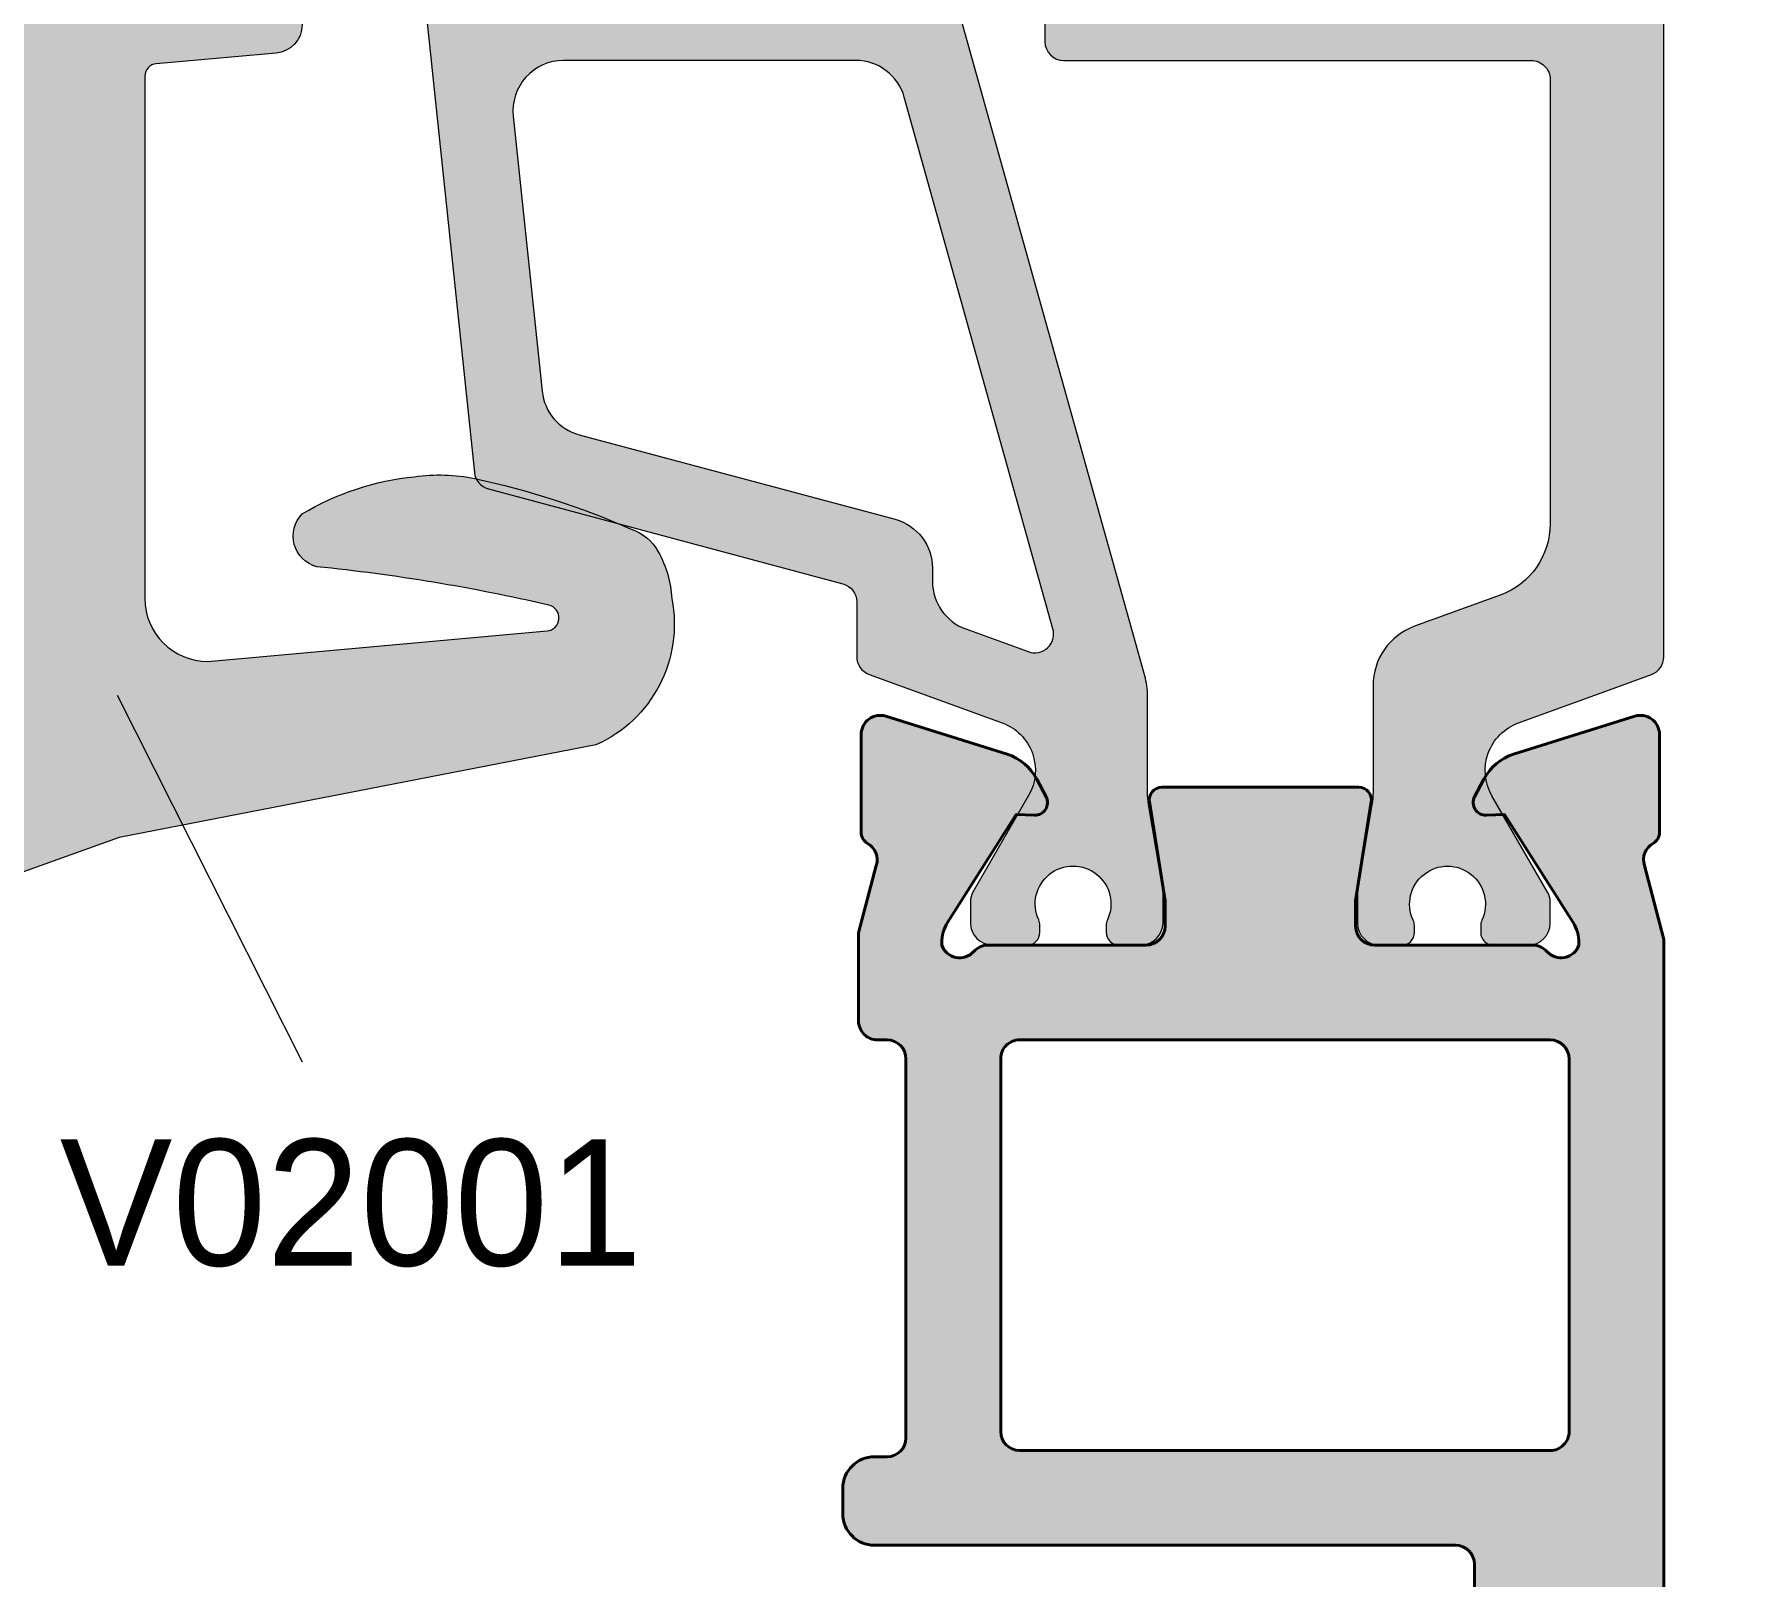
# Model space of a CAD drawing. Header units: millimetres. Extents: x -8 to 2550, y -393 to 1062.
# Drawn here: x 631.7 to 658.75, y 105.81 to 130.23 of the extents above; entities that cross this region are included whole.
import ezdxf

# ---------------------------------------------------------------- set-up
doc = ezdxf.new("R2010")
doc.units = ezdxf.units.MM
doc.header["$LTSCALE"] = 0.25
doc.header["$MEASUREMENT"] = 0
for name, color, linetype, lineweight in [('01_Aluminum', 4, 'Continuous', 40), ('01_Dimension', 251, 'Continuous', 9), ('01_Fill Polyamide', 10, 'Continuous', 0), ('01_Plastic', 3, 'Continuous', 20), ('01_Polyamide', 201, 'Continuous', 20), ('01_Text', 40, 'Continuous', 25), ('01_Thin line', 8, 'Continuous', 9)]:
    doc.layers.add(name, color=color, linetype=linetype, lineweight=lineweight)
doc.layers.add('01_Fill 2°material', color=7, linetype='Continuous', lineweight=0, true_color=0xbfbfbf)
doc.layers.add('01_Fill Aluminum', color=7, linetype='Continuous', lineweight=0, true_color=0xdcdcdc)
doc.styles.add('Aluk Text', font='GOTHIC.TTF')

# ---------------------------------------------------------------- blocks, each defined once
blk = doc.blocks.new('u20131')
at = {"layer": '01_Fill Aluminum', "ltscale": 0.25}
h = blk.add_hatch(color=256, dxfattribs=at)
h.dxf.hatch_style = 1
edge = h.paths.add_edge_path()
edge.add_line((49.50000000000158, -66.49999999999999), (49.50000000000148, -62.80000000000155))
edge.add_arc((49.20000000000071, -62.80000000000122), 0.3000000000007645, 359.9999999999375, 449.9999999999105)
edge.add_line((49.20000000000118, -62.50000000000045), (47.70000000000118, -62.50000000000091))
edge.add_arc((47.70000000000211, -63.20000000000142), 0.7000000000005144, 90.0000000000756, 180.0000000000175)
edge.add_arc((47.30000000000224, -63.20000000000117), 0.3000000000006509, 180.0000000000896, 270.0000000000841)
edge.add_line((47.30000000000268, -63.50000000000182), (48.00000000000159, -63.50000000000182))
edge.add_arc((48.00000000000137, -63.80000000000177), 0.2999999999999474, 4.212097337585874e-11, 89.99999999995788, ccw=False)
edge.add_line((48.30000000000132, -63.80000000000155), (48.30000000000132, -65.00000000000182))
edge.add_arc((47.6000000000026, -65.00000000000202), 0.6999999999987168, -89.9999999999971, 1.63140612130519e-11, ccw=False)
edge.add_line((47.60000000000264, -65.70000000000073), (41.40000000000259, -65.70000000000164))
edge.add_arc((41.40000000000259, -65.00000000000182), 0.6999999999998181, 180, 270, ccw=False)
edge.add_line((40.70000000000277, -65.00000000000182), (40.70000000000277, -63.80000000000155))
edge.add_arc((41.00000000000251, -63.80000000000155), 0.2999999999997343, 90.00000000004479, 179.9999999999987, ccw=False)
edge.add_line((41.00000000000227, -63.50000000000182), (41.70000000000664, -63.50000000000182))
edge.add_arc((41.70000000000656, -63.20000000000088), 0.3000000000009422, 270.0000000000149, 360.0000000000285)
edge.add_arc((41.30000000000496, -63.20000000000437), 0.7000000000025466, 2.97772616576621e-10, 90.00000000029777)
edge.add_line((41.30000000000132, -62.50000000000182), (39.80000000000246, -62.49999999993997))
edge.add_arc((39.80000000000177, -62.79999999994084), 0.300000000000864, 89.99999999986973, 179.9999999998697)
edge.add_line((39.50000000000091, -62.79999999994016), (39.50000000000273, -65.20000000000027))
edge.add_arc((39.20000000000255, -65.20000000000027), 0.3000000000001819, -90, 0, ccw=False)
edge.add_line((39.20000000000255, -65.50000000000045), (35.00000000000398, -65.50000000000045))
edge.add_arc((35.00000000000398, -64.50000000000045), 1, 180.0000000000261, 270, ccw=False)
edge.add_line((34.00000000000398, -64.50000000000091), (33.99999999999739, -51.90980198741818))
edge.add_line((33.99999999999739, -51.90980198741818), (33.69139203840916, -50.73899324412969))
edge.add_arc((33.97766144264328, -50.64927240931782), 0.2999999999998253, 119.63265786339741, 197.4017206772055, ccw=False)
edge.add_arc((33.73044274897487, -50.21466578546065), 0.1999999999998197, 299.6326578633017, 360.4017206770998)
edge.add_line((33.93043783309406, -50.21326352725191), (33.93043783309406, -48.66216935369744))
edge.add_arc((33.63043783309428, -48.66216935369737), 0.299999999999784, 359.9999999999878, 467.4017206770303)
edge.add_line((33.5407169982833, -48.37589994946302), (31.62004823845359, -48.97786439965921))
edge.add_arc((31.85930379795042, -49.7412494776182), 0.8000000000003689, 107.4017206770764, 152.4017206770822)
edge.add_line((31.15032980411218, -49.37063394089364), (31.00340053118464, -49.65170427690828))
edge.add_arc((31.18064402964402, -49.74435816108948), 0.1999999999999596, 152.4017206770416, 272.4017206771103)
edge.add_line((31.18902516141372, -49.94418247550152), (31.47744671570456, -49.93208535379313))
edge.add_line((31.47744671570456, -49.93208535379313), (32.56150992558617, -51.6401822501789))
edge.add_arc((32.05492282551658, -51.9616935408723), 0.6000000000002071, 1.48929757415317e-11, 32.4017206771191, ccw=False)
edge.add_line((32.65492282551679, -51.96169354087215), (32.65492282551679, -51.9999753219854))
edge.add_arc((32.37208011304225, -51.89997532198547), 0.2999999999999026, 221.8134766461749, 340.52877936551687, ccw=False)
edge.add_arc((31.92488859143717, -52.30000000004324), 0.3000000000423317, 41.8134766644046, 90.00000001820196)
edge.add_line((31.92488859134187, -52.00000000000091), (29.41944940514281, -52.00000000000091))
edge.add_arc((29.41944940514281, -51.70000000000073), 0.3000000000001819, 180, 270, ccw=False)
edge.add_line((29.11944940514263, -51.70000000000073), (29.11944940514286, -51.30000000000109))
edge.add_line((29.11944940514286, -51.30000000000109), (29.36666771520709, -49.73324061033691))
edge.add_arc((29.16944940514295, -49.70000000000144), 0.2000000000000752, 350.4328706874221, 449.9999999999725)
edge.add_line((29.16944940514304, -49.50000000000136), (26.05215845721045, -49.50000000000136))
edge.add_arc((26.05215845721069, -49.70000000000137), 0.2000000000000028, 90.0000000000692, 189.5671293126019)
edge.add_line((25.85494014714664, -49.73324061033691), (26.10215845721086, -51.30000000000109))
edge.add_line((26.10215845721086, -51.30000000000109), (26.10215845721109, -51.70000000000073))
edge.add_arc((25.80215845721091, -51.70000000000073), 0.3000000000001819, -90, 0, ccw=False)
edge.add_line((25.80215845721091, -52.00000000000091), (23.29671927101163, -52.00000000000091))
edge.add_arc((23.29671927091633, -52.30000000004327), 0.3000000000423597, 89.9999999818001, 138.1865233355927)
edge.add_arc((22.84952774931124, -51.89997532198552), 0.2999999999998832, 199.4712206344759, 318.18652335383206, ccw=False)
edge.add_line((22.5666850368367, -51.9999753219854), (22.5666850368367, -51.96169354087215))
edge.add_arc((23.16668503683691, -51.9616935408723), 0.6000000000002075, 147.5982793228808, 179.9999999999851, ccw=False)
edge.add_line((22.66009793676733, -51.6401822501789), (23.74416114664893, -49.93208535379313))
edge.add_line((23.74416114664893, -49.93208535379313), (24.03258270093977, -49.94418247550152))
edge.add_arc((24.04096383270948, -49.74435816108948), 0.1999999999999583, 267.5982793228897, 387.5982793229584)
edge.add_line((24.21820733116886, -49.65170427690828), (24.07127805824121, -49.37063394089341))
edge.add_arc((23.36230406440323, -49.74124947761802), 0.8000000000001523, 27.59827932292998, 72.5982793229305)
edge.add_line((23.6015596238999, -48.97786439965921), (21.68089086407019, -48.37589994946302))
edge.add_arc((21.59117002925922, -48.66216935369737), 0.2999999999997834, 72.59827932296974, 180.0000000000122)
edge.add_line((21.29117002925943, -48.66216935369744), (21.29117002925943, -50.21326352725191))
edge.add_arc((21.49116511337857, -50.21466578546075), 0.1999999999997632, 179.5982793228717, 240.36734213667)
edge.add_arc((21.24394641971016, -50.64927240931789), 0.2999999999998601, -17.401720677189417, 60.36734213661879, ccw=False)
edge.add_line((21.53021582394433, -50.73899324412969), (21.2495056755115, -51.80396219186377))
edge.add_line((21.2495056755115, -51.80396219186377), (21.2495056755115, -53.20000000000118))
edge.add_arc((21.54950567551144, -53.20000000000097), 0.2999999999999439, 180.0000000000407, 270.0000000002626)
edge.add_line((21.54950567551282, -53.50000000000091), (21.70000000000118, -53.50000000000045))
edge.add_arc((21.70000000000084, -53.80000000000018), 0.2999999999997272, 0, 89.99999999993491, ccw=False)
edge.add_line((22.00000000000057, -53.80000000000018), (22.00000000000045, -59.80000000000018))
edge.add_arc((21.70000000000028, -59.80000000000019), 0.3000000000001748, -89.9999999999797, 1.4210854715202004e-12, ccw=False)
edge.add_line((21.70000000000039, -60.10000000000036), (21.50000000000114, -60.10000000000036))
edge.add_arc((21.50000000000128, -60.60000000000062), 0.5000000000002558, 90.00000000001629, 179.9999999999707)
edge.add_line((21.00000000000102, -60.60000000000036), (21.00000000000091, -61.00000000000045))
edge.add_arc((21.50000000000114, -61.00000000000023), 0.5000000000002274, 180.0000000000261, 270.000000000026)
edge.add_line((21.50000000000136, -61.50000000000045), (30.70000000000664, -61.50000000000045))
edge.add_arc((30.70000000000709, -61.80000000000042), 0.2999999999999616, 1.3159251466277055e-10, 90.00000000008549, ccw=False)
edge.add_line((31.00000000000705, -61.79999999999973), (31.00000000000705, -65.30000000000018))
edge.add_arc((30.70000000000675, -65.30000000000007), 0.3000000000003027, 269.99999999995794, 359.9999999999783, ccw=False)
edge.add_arc((30.70000000000658, -66.30000000000041), 0.7000000000000455, 90.00000000000465, 270.0000000000046)
edge.add_line((30.70000000000664, -67.00000000000045), (49.00000000000159, -67))
edge.add_arc((49.00000000000158, -66.5), 0.5, 270.0000000000008, 360.0000000000016)
edge = h.paths.add_edge_path(flags=16)
edge.add_arc((23.80000000000065, -53.80000000000065), 0.3000000000001961, 89.99999999987175, 179.9999999999104)
edge.add_line((23.50000000000045, -53.80000000000018), (23.50000000000045, -59.70000000000027))
edge.add_arc((23.800000000001, -59.69999999999992), 0.3000000000005407, 180.0000000000678, 270.0000000000617)
edge.add_line((23.80000000000132, -60.00000000000045), (32.20000000000095, -60))
edge.add_arc((32.20000000000057, -59.7000000000008), 0.2999999999992013, 270.0000000000733, 360.0000000001004)
edge.add_line((32.49999999999977, -59.70000000000027), (32.49999999999795, -53.80000000000109))
edge.add_arc((32.19999999999764, -53.80000000000122), 0.3000000000003098, 2.442665995361458e-11, 90.000000000019)
edge.add_line((32.19999999999754, -53.50000000000091), (23.80000000000132, -53.50000000000045))
at = {"layer": '01_Fill Polyamide', "ltscale": 0.25}
h = blk.add_hatch(color=256, dxfattribs=at)
h.dxf.hatch_style = 1
edge = h.paths.add_edge_path()
edge.add_line((31.09957682786921, -23.19999999999641), (31.09957682786876, -23.31180626853302))
edge.add_arc((31.29957682786519, -23.31180626853417), 0.1999999999964324, 179.9999999996692, 205.0078332356514)
edge.add_arc((30.57457682787085, -23.65000000000926), 0.6000000000040921, -205.0078332351735, 25.00783323574848, ccw=False)
edge.add_arc((29.84957682787434, -23.31180626854186), 0.1999999999951431, 334.9921667648828, 359.9999999998636)
edge.add_line((30.04957682786949, -23.31180626854234), (30.04957682786994, -23.19999999999823))
edge.add_arc((29.84957682787331, -23.19999999999777), 0.1999999999966349, 359.9999999998697, 450.0000000002606)
edge.add_line((29.8495768278724, -23.00000000000114), (29.49957682787021, -23.00000000000091))
edge.add_arc((29.49957682787063, -23.34999999999942), 0.3499999999985093, 90.00000000006865, 179.9999999999314)
edge.add_line((29.14957682787212, -23.349999999999), (29.14957682787212, -23.85499868546049))
edge.add_line((29.14957682787212, -23.85499868546049), (29.37866954041215, -25.22400275320706))
edge.add_arc((28.19512681857357, -25.42205988023484), 1.199999999993153, -3.439026841078885e-11, 9.49999999981128, ccw=False)
edge.add_line((29.39512681856672, -25.42205988023557), (29.39512681856672, -27.10724446369568))
edge.add_arc((30.39512681856673, -27.10724446369547), 1.000000000000011, 180.0000000000122, 250.0000000000099)
edge.add_line((30.05310667524122, -28.04693708448144), (31.4104241719873, -28.54096025174567))
edge.add_arc((30.99999999999651, -29.66859139668878), 1.200000000000006, 2.3874235921539366e-12, 70.00000000000091, ccw=False)
edge.add_line((32.19999999999652, -29.66859139668873), (32.19999999999652, -36.6959386013823))
edge.add_arc((31.89999999999657, -36.6959386013823), 0.2999999999999545, -90, 0, ccw=False)
edge.add_line((31.89999999999657, -36.99593860138225), (24.49999999999625, -36.99593860138248))
edge.add_arc((24.49999999999625, -37.29593860138243), 0.2999999999999545, 90, 180)
edge.add_line((24.19999999999629, -37.29593860138243), (24.19999999999629, -37.69569245311118))
edge.add_arc((24.49999999999625, -37.69569245311118), 0.2999999999999545, 180, 270)
edge.add_line((24.49999999999625, -37.99569245311113), (31.89999999999657, -37.99569245311091))
edge.add_arc((31.89999999999658, -38.29569245311085), 0.2999999999999403, -2.6716406864579767e-12, 90.00000000000341, ccw=False)
edge.add_line((32.19999999999652, -38.29569245311086), (32.19999999999652, -45.33116245505857))
edge.add_arc((30.99999999999651, -45.33116245505853), 1.200000000000006, 289.9999999999991, 359.9999999999976, ccw=False)
edge.add_line((31.4104241719873, -46.45879360000163), (30.05310667524122, -46.95281676726586))
edge.add_arc((30.39512681856673, -47.89250938805183), 1.000000000000009, 109.9999999999901, 180.0000000000008)
edge.add_line((29.39512681856672, -47.89250938805185), (29.39512681856672, -49.5779401197658))
edge.add_arc((28.1951268185722, -49.57794011976664), 1.199999999994525, -9.499999999805596, 4.001776687800884e-11, ccw=False)
edge.add_line((29.37866954041215, -49.77599724679453), (29.14957682787212, -51.1450013145411))
edge.add_line((29.14957682787212, -51.1450013145411), (29.14957682787212, -51.65000000000259))
edge.add_arc((29.49957682787067, -51.65000000000214), 0.3499999999985484, 180.0000000000744, 269.999999999925)
edge.add_line((29.49957682787021, -52.00000000000068), (29.8495768278724, -52.00000000000068))
edge.add_arc((29.84957682787331, -51.80000000000359), 0.1999999999970896, 269.9999999997394, 360.0000000001303)
edge.add_line((30.0495768278704, -51.80000000000314), (30.04957682786949, -51.68819373145925))
edge.add_arc((29.84957682787512, -51.68819373146027), 0.1999999999943718, 2.910843644557325e-10, 25.00783323531931)
edge.add_arc((30.57457682787068, -51.34999999999232), 0.6000000000042458, -25.00783323574268, 205.0078332351917, ccw=False)
edge.add_arc((31.29957682786487, -51.68819373146735), 0.199999999996114, 154.9921667643274, 180.000000000285)
edge.add_line((31.09957682786876, -51.68819373146835), (31.09957682786921, -51.80000000000496))
edge.add_arc((31.29957682786629, -51.80000000000383), 0.199999999997079, 180.0000000003216, 269.9999999998728)
edge.add_line((31.29957682786585, -52.00000000000091), (31.84999999999548, -52.00000000000114))
edge.add_arc((31.84999999999593, -51.65000000000202), 0.3499999999991132, 269.999999999925, 359.9999999996837)
edge.add_line((32.19999999999504, -51.65000000000396), (32.19999999999595, -51.31243556529785))
edge.add_arc((31.90000000000216, -51.31243556529547), 0.2999999999937941, 359.9999999995467, 390.0000000000808)
edge.add_line((32.1598076211319, -51.16243556529821), (31.2777251370951, -49.63462388647213))
edge.add_arc((31.97054546012318, -49.23462388647364), 0.7999999999996977, 109.9999999999902, 209.9999999998872, ccw=False)
edge.add_line((31.69692934546288, -48.48286978984515), (33.08070543411327, -47.97921648268698))
edge.add_line((33.08070543411327, -47.97921648268698), (33.80260604299451, -47.71646614895576))
edge.add_arc((33.69999999999671, -47.43455836272015), 0.2999999999998778, 290.0000000000285, 360.0000000000625)
edge.add_line((33.99999999999659, -47.43455836271983), (33.99999999999659, -27.56519548902747))
edge.add_arc((33.69999999999683, -27.56519548902733), 0.2999999999997627, 359.9999999999729, 430.0000000000096)
edge.add_line((33.8026060429944, -27.28328770279177), (31.6970467814283, -26.51692680509791))
edge.add_arc((31.97066289608868, -25.76517270846924), 0.7999999999998916, 150.0000000001167, 250.00000000000858, ccw=False)
edge.add_line((31.27784257306041, -25.36517270847071), (32.1598076211319, -23.83756443470315))
edge.add_arc((31.9000000000025, -23.68756443470621), 0.2999999999933433, 329.9999999999393, 360.0000000004702)
edge.add_line((32.19999999999584, -23.68756443470375), (32.19999999999459, -23.34999999999741))
edge.add_arc((31.84999999999612, -23.34999999999938), 0.3499999999984666, 3.221992765327557e-10, 90.00000000008723)
edge.add_line((31.84999999999559, -23.00000000000091), (31.29957682786585, -23.00000000000068))
edge.add_arc((31.2995768278662, -23.19999999999767), 0.1999999999969866, 90.00000000010077, 179.9999999996387)
edge = h.paths.add_edge_path()
edge.add_arc((19.55837390756455, -23.1999999999975), 0.1999999999972708, 90.0000000000519, 180.0000000002086)
edge.add_line((19.35837390756728, -23.19999999999823), (19.35837390756728, -23.31180626854234))
edge.add_arc((19.55837390756214, -23.31180626854144), 0.1999999999948514, 180.0000000002575, 205.0078332352898)
edge.add_arc((18.83337390756605, -23.65000000000882), 0.600000000003996, -205.00783323580265, 25.007833235131727, ccw=False)
edge.add_arc((18.10837390757326, -23.3118062685338), 0.1999999999950933, 334.9921667643404, 360.0000000002901)
edge.add_line((18.30837390756835, -23.31180626853279), (18.30837390756801, -23.19999999999641))
edge.add_arc((18.10837390757076, -23.19999999999748), 0.1999999999972495, 3.063510269227791e-10, 89.99999999995421)
edge.add_line((18.10837390757092, -23.00000000000023), (17.55795073544118, -23.00000000000023))
edge.add_arc((17.5579507354414, -23.34999999999899), 0.3499999999987615, 90.0000000000355, 179.9999999997412)
edge.add_line((17.20795073544264, -23.34999999999741), (17.20795073544082, -23.68756443470397))
edge.add_arc((17.50795073543368, -23.68756443470653), 0.2999999999928633, 179.9999999995108, 210.0000000000416)
edge.add_line((17.24814311430464, -23.83756443470315), (18.12818658714605, -25.36184444254081))
edge.add_arc((17.43536626411719, -25.7618444425394), 0.8000000000004195, -73.88994355141949, 29.99999999986528, ccw=False)
edge.add_line((17.65735289067641, -26.53042881502529), (14.15464953548531, -27.94561283071585))
edge.add_arc((14.52925612864434, -28.8727966853861), 0.9999999999997092, 111.9999999841331, 186.0000000000037)
edge.add_line((13.53473423327637, -28.97732514865379), (15.16811941552328, -44.51794706667329))
edge.add_arc((15.4664759841337, -44.48658852769347), 0.299999999999891, 185.99999999991, 254.9999999998638)
edge.add_line((15.38883027060228, -44.7763662755799), (20.99789178644505, -46.27930977904612))
edge.add_arc((20.92024607291426, -46.56908752693332), 0.3000000000004717, 3.802824721788056e-11, 75.00000000001768, ccw=False)
edge.add_line((21.22024607291473, -46.56908752693312), (21.22024607291462, -47.43279851178227))
edge.add_arc((21.52024607291473, -47.43279851178289), 0.3000000000001073, 179.9999999998806, 249.9999999999403)
edge.add_line((21.4176400299167, -47.71470629801865), (23.5233167274481, -48.48110993890737))
edge.add_arc((23.2497006127877, -49.23286403553619), 0.800000000000047, -29.99999999988279, 70.00000000001069, ccw=False)
edge.add_line((23.94252093581611, -49.63286403553479), (23.06043845177908, -51.1606757143611))
edge.add_arc((23.32024607290769, -51.31067571435807), 0.299999999992666, 149.9999999998607, 180.0000000004234)
edge.add_line((23.02024607291503, -51.31067571436029), (23.02024607291605, -51.64824014906594))
edge.add_arc((23.37024607291549, -51.64824014906414), 0.349999999999433, 180.0000000002943, 270.0000000000407)
edge.add_line((23.37024607291573, -51.99824014906358), (23.92066924504525, -51.99824014906358))
edge.add_arc((23.9206692450451, -51.79824014906679), 0.1999999999967841, 270.0000000000427, 359.9999999995664)
edge.add_line((24.12066924504188, -51.79824014906831), (24.12066924504256, -51.68643388053147))
edge.add_arc((23.92066924504637, -51.68643388053049), 0.1999999999961943, 359.9999999997191, 385.0078332356664)
edge.add_arc((24.64566924504042, -51.34824014905536), 0.6000000000040782, -25.007833235183625, 205.0078332357585, ccw=False)
edge.add_arc((25.37066924503528, -51.68643388052303), 0.1999999999937853, 154.9921667646429, 179.9999999996804)
edge.add_line((25.17066924504149, -51.68643388052192), (25.17066924504115, -51.79824014906558))
edge.add_arc((25.37066924503844, -51.7982401490663), 0.1999999999972815, 179.9999999997944, 270.0000000000427)
edge.add_line((25.37066924503858, -51.99824014906358), (25.72066924504088, -51.99824014906358))
edge.add_arc((25.7206692450402, -51.6482401490648), 0.3499999999987722, 270.0000000001116, 359.9999999999628)
edge.add_line((26.07066924503897, -51.64824014906503), (26.07066924503897, -51.14324146360354))
edge.add_line((26.07066924503897, -51.14324146360354), (25.84157653249895, -49.77423739585743))
edge.add_arc((27.02511925434025, -49.5761802688308), 1.199999999995647, 179.9999999998996, 189.4999999997354, ccw=False)
edge.add_line((25.8251192543446, -49.57618026882869), (25.82511925434494, -48.05764251749065))
edge.add_arc((24.62511925434547, -48.05764251749036), 1.199999999999466, 359.9999999999864, 375.6244901441842)
edge.add_line((25.78077629446807, -47.73444473653603), (20.05716687674669, -27.26855694804112))
edge.add_arc((21.21282391687008, -26.94535916708669), 1.200000000000258, 179.9999999999915, 195.6244901441789, ccw=False)
edge.add_line((20.01282391686982, -26.94535916708651), (20.01282391687005, -25.42205988023511))
edge.add_arc((21.21282391686482, -25.42205988023294), 1.19999999999477, 170.500000000261, 180.0000000001038, ccw=False)
edge.add_line((20.0292811950244, -25.22400275320638), (20.2583739075651, -23.8549986854598))
edge.add_line((20.2583739075651, -23.8549986854598), (20.25837390756499, -23.34999999999832))
edge.add_arc((19.90837390756645, -23.34999999999876), 0.3499999999985342, 7.269839271947056e-11, 89.99999999998313)
edge.add_line((19.90837390756656, -23.00000000000023), (19.55837390756437, -23.00000000000023))
edge = h.paths.add_edge_path(flags=16)
edge.add_arc((20.47654874245051, -36.1939326021737), 0.8000000000000966, 270.0000000000007, 375.6244901441843)
edge.add_line((21.24698676919934, -35.97846741487069), (19.0746082246942, -28.21070195758398))
edge.add_arc((18.30417019794546, -28.42616714488697), 0.8000000000000084, 15.62449014418445, 111.9999999841454)
edge.add_line((18.00448492341798, -27.6844200611506), (15.30286059635444, -28.77594714076872))
edge.add_arc((15.60254587088184, -29.51769422450471), 0.799999999999628, 111.9999999841509, 186.0000000000207)
edge.add_line((14.80692835458763, -29.60131699511908), (15.50862928372419, -36.27755537278813))
edge.add_arc((16.30424680001834, -36.19393260217379), 0.7999999999995607, 186.000000000019, 270.0000000000206)
edge.add_line((16.30424680001863, -36.99393260217335), (20.47654874245052, -36.9939326021738))
edge = h.paths.add_edge_path(flags=16)
edge.add_arc((24.0380065819821, -47.07217506712315), 0.3000000000000138, 249.9999999999955, 375.6244901441764)
edge.add_line((24.3269208420129, -46.99137562188457), (21.97411791737454, -38.5784674148706))
edge.add_arc((21.20367989062597, -38.79393260217366), 0.7999999999998633, 15.62449014419264, 90.00000000000941)
edge.add_line((21.20367989062584, -37.9939326021738), (16.57751781170896, -37.9939326021738))
edge.add_arc((16.57751781170901, -38.7939326021738), 0.7999999999999972, 90.00000000000357, 186.0000000000085)
edge.add_line((15.7819002954144, -38.87755537278804), (16.23941697182465, -43.230535776034))
edge.add_arc((17.03503448811909, -43.14691300541996), 0.7999999999998086, 185.9999999999956, 255.0000000000024)
edge.add_line((16.82797925203715, -43.91965366645104), (21.82730130899631, -45.25921797431624))
edge.add_arc((21.62024607291447, -46.03195863534739), 0.7999999999998543, 3.979039320256561e-12, 75.00000000001012, ccw=False)
edge.add_line((22.42024607291432, -46.03195863534734), (22.42024607291432, -46.24244569682583))
edge.add_arc((23.22024607291466, -46.24244569682595), 0.8000000000003311, 179.9999999999914, 249.999999999999)
edge.add_line((22.94662995825399, -46.99419979345498), (23.93540053898437, -47.35408285335893))
at = {"layer": '01_Aluminum'}
blk.add_lwpolyline([(34.00000000000398, -64.50000000000091), (33.99999999999739, -51.90980198741818), (33.69139203840916, -50.73899324412969, -0.3529849633650637), (33.82933022644204, -50.38850843500359, 0.271549038539828), (33.93043783309406, -50.21326352725191), (33.93043783309406, -48.66216935369744, 0.5062415994906191), (33.5407169982833, -48.37589994946302), (31.62004823845359, -48.97786439965921, 0.1989123673796847), (31.15032980411218, -49.37063394089364), (31.00340053118464, -49.65170427690828, 0.5773502691900188), (31.18902516141372, -49.94418247550152), (31.47744671570456, -49.93208535379313), (32.56150992558617, -51.6401822501789, -0.1423287356554142), (32.65492282551679, -51.96169354087215), (32.65492282551679, -51.9999753219854, -0.5699002363730727), (32.1484843522237, -52.09998766096464, 0.2134073412070644), (31.92488859134187, -52.00000000000091), (29.41944940514281, -52.00000000000091, -0.414213562373095), (29.11944940514263, -51.70000000000073), (29.11944940514286, -51.30000000000109), (29.36666771520709, -49.73324061033691, 0.4640102280133171), (29.16944940514304, -49.50000000000136), (26.05215845721045, -49.50000000000136, 0.4640102280132175), (25.85494014714664, -49.73324061033691), (26.10215845721086, -51.30000000000109), (26.10215845721109, -51.70000000000073, -0.414213562373095), (25.80215845721091, -52.00000000000091), (23.29671927101163, -52.00000000000091, 0.2134073412070447), (23.07312351012979, -52.09998766096464, -0.5699002363731438), (22.5666850368367, -51.9999753219854), (22.5666850368367, -51.96169354087215, -0.1423287356554141), (22.66009793676733, -51.6401822501789), (23.74416114664893, -49.93208535379313), (24.03258270093977, -49.94418247550152, 0.5773502691900188), (24.21820733116886, -49.65170427690828), (24.07127805824121, -49.37063394089341, 0.1989123673796605), (23.6015596238999, -48.97786439965921), (21.68089086407019, -48.37589994946302, 0.5062415994906191), (21.29117002925943, -48.66216935369744), (21.29117002925943, -50.21326352725191, 0.271549038539828), (21.39227763591134, -50.38850843500359, -0.3529849633650639), (21.53021582394433, -50.73899324412969), (21.2495056755115, -51.80396219186377), (21.2495056755115, -53.20000000000118, 0.4142135623742272), (21.54950567551282, -53.50000000000091), (21.70000000000118, -53.50000000000045, -0.414213562372762), (22.00000000000057, -53.80000000000018), (22.00000000000045, -59.80000000000018, -0.4142135623729951), (21.70000000000039, -60.10000000000036), (21.50000000000114, -60.10000000000036, 0.4142135623728619), (21.00000000000102, -60.60000000000036), (21.00000000000091, -61.00000000000045, 0.414213562373095), (21.50000000000136, -61.50000000000045), (30.70000000000664, -61.50000000000045, -0.4142135623728619), (31.00000000000705, -61.79999999999973), (31.00000000000705, -65.30000000000018, -0.414213562373195)], format="xyb", dxfattribs=at)
blk.add_lwpolyline([(23.80000000000132, -53.50000000000045, 0.4142135623732948), (23.50000000000045, -53.80000000000018), (23.50000000000045, -59.70000000000027, 0.4142135623730617), (23.80000000000132, -60.00000000000045), (32.20000000000095, -60, 0.4142135623732282), (32.49999999999977, -59.70000000000027), (32.49999999999795, -53.80000000000109, 0.4142135623730617), (32.19999999999754, -53.50000000000091)], format="xyb", close=True, dxfattribs=at)
at = {"layer": '01_Polyamide'}
for points in [[(13.53473423327637, -28.97732514865379), (15.16811941552328, -44.51794706667329, 0.3105082534626121), (15.38883027060228, -44.7763662755799), (20.99789178644505, -46.27930977904612, -0.3394542588632806), (21.22024607291473, -46.56908752693312), (21.22024607291462, -47.43279851178227, 0.3152987888792686), (21.4176400299167, -47.71470629801865), (23.5233167274481, -48.48110993890737, -0.4663076581544338), (23.94252093581611, -49.63286403553479), (23.06043845177908, -51.1606757143611, 0.1316524975898933), (23.02024607291503, -51.31067571436029), (23.02024607291605, -51.64824014906594, 0.414213562371801), (23.37024607291573, -51.99824014906358), (23.92066924504525, -51.99824014906358, 0.4142135623706641), (24.12066924504188, -51.79824014906831), (24.12066924504256, -51.68643388053147, 0.109552400699685), (24.10191924504147, -51.60188544766356, -1.569922388246826), (25.1894192450419, -51.60188544765811, 0.1095524006956685), (25.17066924504149, -51.68643388052192), (25.17066924504115, -51.79824014906558, 0.4142135623743604), (25.37066924503858, -51.99824014906358), (25.72066924504088, -51.99824014906358, 0.414213562372334), (26.07066924503897, -51.64824014906503), (26.07066924503897, -51.14324146360354), (25.84157653249895, -49.77423739585743, -0.04147532720923827), (25.8251192543446, -49.57618026882869), (25.82511925434494, -48.05764251749065, 0.0682805165244377), (25.78077629446807, -47.73444473653603), (20.05716687674669, -27.26855694804112, -0.06828051652439224)], [(24.19999999999629, -37.29593860138243), (24.19999999999629, -37.69569245311118, 0.414213562373095), (24.49999999999625, -37.99569245311113), (31.89999999999657, -37.99569245311091, -0.4142135623731283), (32.19999999999652, -38.29569245311086), (32.19999999999652, -45.33116245505857, -0.3152987888789763), (31.4104241719873, -46.45879360000163), (30.05310667524122, -46.95281676726586, 0.3152987888790351), (29.39512681856672, -47.89250938805185), (29.39512681856672, -49.5779401197658, -0.0414753272092812), (29.37866954041215, -49.77599724679453), (29.14957682787212, -51.1450013145411), (29.14957682787212, -51.65000000000259, 0.4142135623723291), (29.49957682787021, -52.00000000000068), (29.8495768278724, -52.00000000000068, 0.4142135623750929), (30.0495768278704, -51.80000000000314), (30.04957682786949, -51.68819373145925, 0.1095524006956264), (30.03082682786908, -51.60364529859521, -1.569922388246695), (31.11832682786985, -51.60364529860044, 0.1095524006997303), (31.09957682786876, -51.68819373146835), (31.09957682786921, -51.80000000000496, 0.4142135623707975), (31.29957682786585, -52.00000000000091), (31.84999999999548, -52.00000000000114, 0.414213562371863), (32.19999999999504, -51.65000000000396), (32.19999999999595, -51.31243556529785, 0.1316524975897662), (32.1598076211319, -51.16243556529821), (31.2777251370951, -49.63462388647213, -0.466307658154451), (31.69692934546288, -48.48286978984515), (33.08070543411327, -47.97921648268698), (33.80260604299451, -47.71646614895576, 0.3152987888791462), (33.99999999999659, -47.43455836271983), (33.99999999999659, -27.56519548902747, 0.3152987888791601)]]:
    blk.add_lwpolyline(points, format="xyb", dxfattribs=at)
blk.add_lwpolyline([(23.93540053898437, -47.35408285335893, 0.6105492894729372), (24.3269208420129, -46.99137562188457), (21.97411791737454, -38.5784674148706, 0.3364182247443365), (21.20367989062584, -37.9939326021738), (16.57751781170896, -37.9939326021738, 0.4452286853085619), (15.7819002954144, -38.87755537278804), (16.23941697182465, -43.230535776034, 0.3105082534628644), (16.82797925203715, -43.91965366645104), (21.82730130899631, -45.25921797431624, -0.3394542588634049), (22.42024607291432, -46.03195863534734), (22.42024607291432, -46.24244569682583, 0.3152987888790207), (22.94662995825399, -46.99419979345498)], format="xyb", close=True, dxfattribs=at)

msp = doc.modelspace()

# ---------------------------------------------------------------- hatches: boundary and pattern name
at = {"layer": '01_Fill 2°material', "ltscale": 0.25}
h = msp.add_hatch(color=256, dxfattribs=at)
h.dxf.hatch_style = 1
h.paths.add_polyline_path([(623.951470290747, 144.875865029901, 0.7146993815686226), (623.6829254194943, 144.9677732096231), (623.1600775837412, 143.4545684646544, -0.3198079820346077), (622.2149075011891, 142.7811469621927), (620.3007140753468, 142.7811469621979, -0.1668158280552365), (619.6866692357814, 142.9918758205745), (619.1794188732163, 143.3865113913894, -0.2314080450627935), (618.9864412929999, 143.7811469622009), (618.9864412929999, 143.9811469622032, -0.4142135623743436), (619.2864412930019, 144.2811469622034), (620.0864412929993, 144.2811469622002, 0.4142135623743436), (620.2864412929991, 144.4811469621995), (620.2864412929991, 145.8811469549044, -0.4142135623747001), (620.4864412930017, 146.0811469549049), (623.4432607301403, 146.0811469548887, -0.1842583556195178), (623.7096680977163, 145.9795210732384), (624.0542222722577, 145.6718812178319, 0.139475348380131), (624.2019333446358, 145.600219480692), (629.9891855135372, 144.5797707790953, -0.2914734195835578), (632.3660184593762, 142.4018046553717), (633.4003219082012, 138.5417316339124, 0.2914734195861611), (633.6380052027887, 138.323935021539), (634.6674030820466, 138.160057099612, -0.854283960365322), (634.6664913923412, 137.2735859440959), (633.6976932298701, 137.1203768095725, 0.3639702386758872), (633.4497876830089, 136.8353294416231), (633.4497877708725, 131.1946921490764, 0.3888787273697997), (633.6323566254275, 130.9954532091861), (635.5284814865379, 130.8295637792089, -0.9163311740172955), (635.5284814865379, 129.9329885509269), (633.6323566450326, 129.7670991226651, 0.3888787360394221), (633.4497877935817, 129.5678601801374), (633.4497879137896, 121.303920211054, 0.41421355811615), (634.4497879137896, 120.3039202256123), (639.8190427404713, 120.7874351269829, 0.8531445656614017), (639.8470218681648, 121.1961337182738, 0.03127970636831049), (636.1724982690773, 121.8041268339084, -0.5773502691891123), (635.9439956803305, 122.6394630338502, -0.1118306485082126), (637.7209561019497, 123.2285563782953, -0.08799320979784435), (638.6749668934642, 123.1983341348955, -0.05297948021078786), (641.1499827556524, 122.3962886215754, -0.1829418915699798), (641.5665237804049, 122.0626003624184, -0.1181646844315003), (641.7940045629773, 121.2967924581412, -0.350253350918197), (640.5906557820069, 118.9816068792634), (633.041834180485, 117.5147298409247), (619.7413692640237, 112.7500562918117, -0.9349298306795207), (619.2869893410041, 113.8577744293043), (623.7628779046934, 116.0558530506346, 0.265556949166942), (623.9514731693268, 116.3344010445926), (623.9514731693259, 118.2812813646215), (625.7514702906117, 118.281281364621), (625.7514702906117, 117.8448263708679, 0.5259441998059751), (626.1588216124671, 117.5646912361635), (631.0571391576539, 119.4417883875099, 0.3106639169843578), (631.2497878357979, 119.7219235236607), (631.2497878263491, 121.6812813887254, 0.4142135623731095), (630.7497878239371, 122.1812813863144), (626.2514702881988, 122.1812813646211, 0.4142135609606089), (625.7514702906108, 121.6812813646216), (625.7514702906117, 124.8812813646209, 0.4142135637855854), (626.2514702930218, 124.3812813646214), (630.7497878133279, 124.3812813863146, 0.4142135623730994), (631.2497878109168, 124.8812813887262), (631.2497877636558, 134.6812813670322, 0.414213560960603), (630.7497877636558, 135.1812813646211), (626.2514702906099, 135.1812813646211, 0.414213562373095), (625.7514702906108, 134.6812813646216), (625.7514702906117, 137.8812813646209, 0.4142135623731123), (626.2514702906108, 137.3812813646214), (630.7820433373915, 137.3812813646214, 0.4931454260312949), (631.2650062505361, 138.0106908871726), (630.1915158665713, 142.0170115415663, 0.2914734195835625), (629.7953770422644, 142.3800058955203), (626.3382943794493, 142.9895828435474, 0.4663076581578413), (625.7514702906117, 142.4971789670421), (625.7514702906117, 140.281281364621), (623.951470290747, 140.281281364621)])
h.paths.add_polyline_path([(623.9514731693268, 134.1812813635765), (625.7514702906117, 134.1812813635765), (625.7514702906117, 128.281281364621), (623.9514731693268, 128.281281364621)], flags=17)

# ---------------------------------------------------------------- linework, layer by layer
at = {"layer": '01_Plastic', "ltscale": 0.25}
msp.add_lwpolyline([(635.5284814865379, 130.8295637792089, -0.9163311740172752), (635.5284814865379, 129.9329885509269), (633.6323566450326, 129.7670991226651, 0.3888787360391242), (633.4497877935817, 129.5678601801374), (633.4497879137896, 121.303920211054, 0.4142135581161518), (634.4497879137896, 120.3039202256123), (639.8190427404713, 120.7874351269829, 0.8531445656614572), (639.8470218681648, 121.1961337182738, 0.03127970636831018), (636.1724982690773, 121.8041268339084, -0.5773502691890989), (635.9439956803305, 122.63946303385, -0.1118306485082182), (637.7209561019497, 123.2285563782953, -0.08799320979204883), (638.6749668934024, 123.1983341349082, -0.05297948021206868), (641.1499827556524, 122.3962886215754, -0.1917401821192637), (641.5791793221777, 122.0403168556941, -0.1143758146239255), (641.7940045629773, 121.2967924581412, -0.3502533509182058), (640.5906557820069, 118.9816068792634), (633.041834180485, 117.5147298409247), (619.7661758130769, 112.7589428314073, -0.9557219453271357)], format="xyb", dxfattribs=at)
at = {"layer": '01_Thin line'}
msp.add_line((633.0106230248355, 119.7716036090105), (635.9427088335503, 113.9650116466746), dxfattribs=at)

# ---------------------------------------------------------------- block references
at = {"layer": '01_Dimension', "ltscale": 0.25}
msp.add_blockref('u20131', (623.5014731693262, 167.8129964063828), dxfattribs=at)

# ---------------------------------------------------------------- texts
at = {"layer": '01_Text', "style": 'Aluk Text'}
msp.add_text('V02001', height=2, dxfattribs=at).set_placement((632.1030672502238, 110.7398707587675))

doc.saveas('drawing.dxf')
